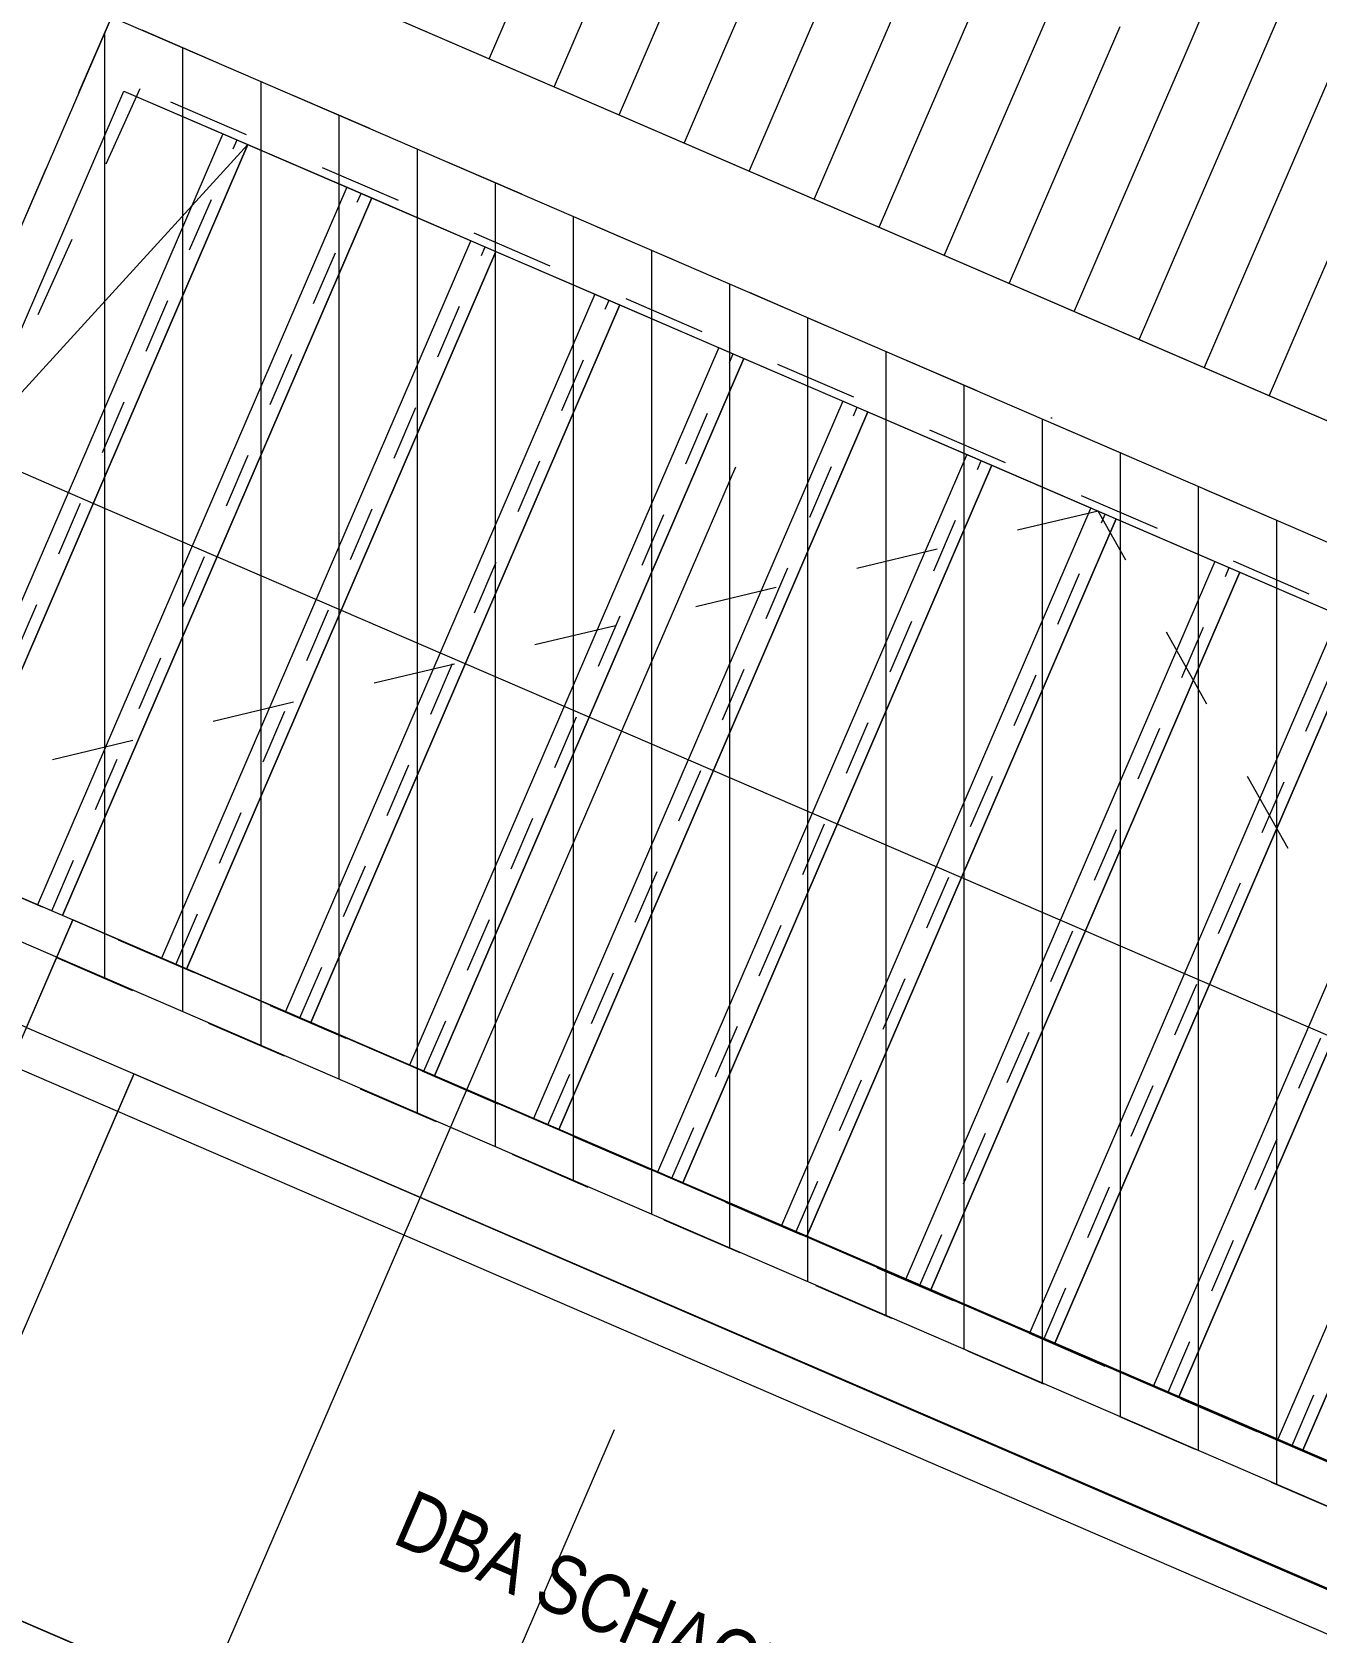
# Model space of a CAD drawing. Header units: millimetres. Extents: x 12535370 to 12566104, y 356204400 to 356234587.
# Drawn here: x 12551225 to 12552870, y 356216358 to 356218407 of the extents above; entities that cross this region are included whole.
import ezdxf
from ezdxf.enums import TextEntityAlignment as Align

# ---------------------------------------------------------------- set-up
doc = ezdxf.new("R2010")
doc.units = ezdxf.units.MM
doc.header["$MEASUREMENT"] = 0
for name, pattern in [('Dashed', [211.666667, 105.833333, -105.833333]), ('Dashed Small', [141.111111, 70.555556, -70.555556]), ('Dot & Dashed', [6702.78, 3527.78, -1763.89, 0, -1411.11])]:
    doc.linetypes.add(name, pattern=pattern)
for name, color, linetype in [('New_015 Innenwände', 7, 'Continuous'), ('New_035 Decken', 7, 'Continuous'), ('New_055 Treppen _ Lift', 7, 'Continuous'), ('New_080 Raumdefinitionen', 7, 'Continuous'), ('New_255 Plangrafiken', 7, 'Continuous'), ('New_290 Raster _ Achsen', 7, 'Continuous'), ('New_GRUNDSTÜCKSGRENZE', 7, 'Continuous')]:
    doc.layers.add(name, color=color, linetype=linetype)
for name, color, linetype, lineweight in [('New_015 Innenwände_Pen_No__1', 7, 'Continuous', 13), ('New_035 Decken_Pen_No__1', 7, 'Continuous', 13), ('New_055 Treppen _ Lift_Pen_No__1', 7, 'Continuous', 13), ('New_255 Plangrafiken_Pen_No__1', 7, 'Continuous', 13), ('New_255 Plangrafiken_Pen_No__39', 8, 'Continuous', 13), ('New_290 Raster _ Achsen_Pen_No__108', 7, 'Continuous', 13), ('New_GRUNDSTÜCKSGRENZE_Pen_No__1', 7, 'Continuous', 13)]:
    doc.layers.add(name, color=color, linetype=linetype, lineweight=lineweight)
doc.styles.add('GENERATED_STYLE_1', font='arial.ttf')
doc.styles.add('GENERATED_STYLE_2', font='arial.ttf', dxfattribs={"width": 0.8})
doc.dimstyles.new('GENERATED_STYLE__1', dxfattribs={"dimtxt": 125, "dimasz": 47.5, "dimexe": 0.18, "dimexo": 2, "dimgap": 0, "dimtad": 1, "dimlfac": 0.001, "dimzin": 0, "dimdsep": 46, "dimtxsty": 'GENERATED_STYLE_1', "dimblk": 'ARROWHEAD_2', "dimblk1": 'ARROWHEAD_2', "dimblk2": 'ARROWHEAD_2', "dimcen": 0.09, "dimclrd": 7, "dimclre": 7, "dimclrt": 7, "dimadec": 0, "dimazin": 0, "dimtfac": 1, "dimtdec": 4, "dimtmove": 0, "dimatfit": 3, "dimfxl": 1, "dimtolj": 1, "dimtzin": 0, "dimarcsym": 0})

# ---------------------------------------------------------------- blocks, each defined once
blk = doc.blocks.new('Slab_1', base_point=(12543125.7, 356224199.6))
at = {"layer": 'New_035 Decken_Pen_No__1', "color": 7, "linetype": 'Continuous', "lineweight": 13, "flags": 128}
blk.add_lwpolyline([(12551078.3, 356216430.6), (12552730.8, 356215716.8), (12553008.3, 356216359.4), (12551355.9, 356217073.2)], close=True, dxfattribs=at)
blk = doc.blocks.new('*X20', base_point=(12240439.2, 356160438.4))
at = {"layer": 'New_255 Plangrafiken_Pen_No__39', "color": 8, "linetype": 'Continuous', "lineweight": 13}
for p, q in [((12551318.2, 356218405.5), (12551318.2, 356218351.5)), ((12551318.2, 356218405.5), (12551318.2, 356218351.5)), ((12551418.2, 356218386.6), (12551418.2, 356218351.5)), ((12551418.2, 356218386.6), (12551418.2, 356218351.5)), ((12551318.2, 356218351.5), (12551318.2, 356218101.5)), ((12551318.2, 356218351.5), (12551318.2, 356218101.5)), ((12551418.2, 356218351.5), (12551418.2, 356218101.5)), ((12551418.2, 356218351.5), (12551418.2, 356218101.5)), ((12551518.2, 356218343.4), (12551518.2, 356218101.5)), ((12551518.2, 356218343.4), (12551518.2, 356218101.5)), ((12551618.2, 356218300.2), (12551618.2, 356218101.5)), ((12551618.2, 356218300.2), (12551618.2, 356218101.5)), ((12551718.2, 356218257), (12551718.2, 356218101.5)), ((12551718.2, 356218257), (12551718.2, 356218101.5)), ((12551818.2, 356218213.8), (12551818.2, 356218101.5)), ((12551818.2, 356218213.8), (12551818.2, 356218101.5)), ((12551918.2, 356218170.6), (12551918.2, 356218101.5)), ((12551918.2, 356218170.6), (12551918.2, 356218101.5)), ((12552018.2, 356218127.4), (12552018.2, 356218101.5)), ((12552018.2, 356218127.4), (12552018.2, 356218101.5)), ((12551318.2, 356218101.5), (12551318.2, 356217851.5)), ((12551318.2, 356218101.5), (12551318.2, 356217851.5)), ((12551418.2, 356218101.5), (12551418.2, 356217851.5)), ((12551418.2, 356218101.5), (12551418.2, 356217851.5)), ((12551518.2, 356218101.5), (12551518.2, 356217851.5)), ((12551518.2, 356218101.5), (12551518.2, 356217851.5)), ((12551618.2, 356218101.5), (12551618.2, 356217851.5)), ((12551618.2, 356218101.5), (12551618.2, 356217851.5)), ((12551718.2, 356218101.5), (12551718.2, 356217851.5)), ((12551718.2, 356218101.5), (12551718.2, 356217851.5)), ((12551818.2, 356218101.5), (12551818.2, 356217851.5)), ((12551818.2, 356218101.5), (12551818.2, 356217851.5)), ((12551918.2, 356218101.5), (12551918.2, 356217851.5)), ((12551918.2, 356218101.5), (12551918.2, 356217851.5)), ((12552018.2, 356218101.5), (12552018.2, 356217851.5)), ((12552018.2, 356218101.5), (12552018.2, 356217851.5)), ((12552118.2, 356218084.2), (12552118.2, 356217851.5)), ((12552118.2, 356218084.2), (12552118.2, 356217851.5)), ((12552218.2, 356218041), (12552218.2, 356217851.5)), ((12552218.2, 356218041), (12552218.2, 356217851.5)), ((12552318.2, 356217997.8), (12552318.2, 356217851.5)), ((12552318.2, 356217997.8), (12552318.2, 356217851.5)), ((12552418.2, 356217954.6), (12552418.2, 356217851.5)), ((12552418.2, 356217954.6), (12552418.2, 356217851.5)), ((12552518.2, 356217911.4), (12552518.2, 356217851.5)), ((12552518.2, 356217911.4), (12552518.2, 356217851.5)), ((12551318.2, 356217851.5), (12551318.2, 356217601.5)), ((12551318.2, 356217851.5), (12551318.2, 356217601.5)), ((12551418.2, 356217851.5), (12551418.2, 356217601.5)), ((12551418.2, 356217851.5), (12551418.2, 356217601.5)), ((12551518.2, 356217851.5), (12551518.2, 356217601.5)), ((12551518.2, 356217851.5), (12551518.2, 356217601.5)), ((12551618.2, 356217851.5), (12551618.2, 356217601.5)), ((12551618.2, 356217851.5), (12551618.2, 356217601.5)), ((12551718.2, 356217851.5), (12551718.2, 356217601.5)), ((12551718.2, 356217851.5), (12551718.2, 356217601.5)), ((12551818.2, 356217851.5), (12551818.2, 356217601.5)), ((12551818.2, 356217851.5), (12551818.2, 356217601.5)), ((12551918.2, 356217851.5), (12551918.2, 356217601.5)), ((12551918.2, 356217851.5), (12551918.2, 356217601.5)), ((12552018.2, 356217851.5), (12552018.2, 356217601.5)), ((12552018.2, 356217851.5), (12552018.2, 356217601.5)), ((12552118.2, 356217851.5), (12552118.2, 356217601.5)), ((12552118.2, 356217851.5), (12552118.2, 356217601.5)), ((12552218.2, 356217851.5), (12552218.2, 356217601.5)), ((12552218.2, 356217851.5), (12552218.2, 356217601.5)), ((12552318.2, 356217851.5), (12552318.2, 356217601.5)), ((12552318.2, 356217851.5), (12552318.2, 356217601.5)), ((12552418.2, 356217851.5), (12552418.2, 356217601.5)), ((12552418.2, 356217851.5), (12552418.2, 356217601.5)), ((12552518.2, 356217851.5), (12552518.2, 356217601.5)), ((12552518.2, 356217851.5), (12552518.2, 356217601.5)), ((12552618.2, 356217868.2), (12552618.2, 356217851.5)), ((12552618.2, 356217868.2), (12552618.2, 356217851.5)), ((12552618.2, 356217851.5), (12552618.2, 356217601.5)), ((12552618.2, 356217851.5), (12552618.2, 356217601.5)), ((12552718.2, 356217825), (12552718.2, 356217601.5)), ((12552718.2, 356217825), (12552718.2, 356217601.5)), ((12552818.2, 356217781.8), (12552818.2, 356217601.5)), ((12552818.2, 356217781.8), (12552818.2, 356217601.5)), ((12551318.2, 356217601.5), (12551318.2, 356217351.5)), ((12551318.2, 356217601.5), (12551318.2, 356217351.5)), ((12551418.2, 356217601.5), (12551418.2, 356217351.5)), ((12551418.2, 356217601.5), (12551418.2, 356217351.5)), ((12551518.2, 356217601.5), (12551518.2, 356217351.5)), ((12551518.2, 356217601.5), (12551518.2, 356217351.5)), ((12551618.2, 356217601.5), (12551618.2, 356217351.5)), ((12551618.2, 356217601.5), (12551618.2, 356217351.5)), ((12551718.2, 356217601.5), (12551718.2, 356217351.5)), ((12551718.2, 356217601.5), (12551718.2, 356217351.5)), ((12551818.2, 356217601.5), (12551818.2, 356217351.5)), ((12551818.2, 356217601.5), (12551818.2, 356217351.5)), ((12551918.2, 356217601.5), (12551918.2, 356217351.5)), ((12551918.2, 356217601.5), (12551918.2, 356217351.5)), ((12552018.2, 356217601.5), (12552018.2, 356217351.5)), ((12552018.2, 356217601.5), (12552018.2, 356217351.5)), ((12552118.2, 356217601.5), (12552118.2, 356217351.5)), ((12552118.2, 356217601.5), (12552118.2, 356217351.5)), ((12552218.2, 356217601.5), (12552218.2, 356217351.5)), ((12552218.2, 356217601.5), (12552218.2, 356217351.5)), ((12552318.2, 356217601.5), (12552318.2, 356217351.5)), ((12552318.2, 356217601.5), (12552318.2, 356217351.5)), ((12552418.2, 356217601.5), (12552418.2, 356217351.5)), ((12552418.2, 356217601.5), (12552418.2, 356217351.5)), ((12552518.2, 356217601.5), (12552518.2, 356217351.5)), ((12552518.2, 356217601.5), (12552518.2, 356217351.5)), ((12552618.2, 356217601.5), (12552618.2, 356217351.5)), ((12552618.2, 356217601.5), (12552618.2, 356217351.5)), ((12552718.2, 356217601.5), (12552718.2, 356217351.5)), ((12552718.2, 356217601.5), (12552718.2, 356217351.5)), ((12552818.2, 356217601.5), (12552818.2, 356217351.5)), ((12552818.2, 356217601.5), (12552818.2, 356217351.5)), ((12551318.2, 356217351.5), (12551318.2, 356217196.4)), ((12551318.2, 356217351.5), (12551318.2, 356217196.4)), ((12551418.2, 356217351.5), (12551418.2, 356217153.2)), ((12551418.2, 356217351.5), (12551418.2, 356217153.2)), ((12551518.2, 356217351.5), (12551518.2, 356217110)), ((12551518.2, 356217351.5), (12551518.2, 356217110)), ((12551618.2, 356217351.5), (12551618.2, 356217101.5)), ((12551618.2, 356217351.5), (12551618.2, 356217101.5)), ((12551718.2, 356217351.5), (12551718.2, 356217101.5)), ((12551718.2, 356217351.5), (12551718.2, 356217101.5)), ((12551818.2, 356217351.5), (12551818.2, 356217101.5)), ((12551818.2, 356217351.5), (12551818.2, 356217101.5)), ((12551918.2, 356217351.5), (12551918.2, 356217101.5)), ((12551918.2, 356217351.5), (12551918.2, 356217101.5)), ((12552018.2, 356217351.5), (12552018.2, 356217101.5)), ((12552018.2, 356217351.5), (12552018.2, 356217101.5)), ((12552118.2, 356217351.5), (12552118.2, 356217101.5)), ((12552118.2, 356217351.5), (12552118.2, 356217101.5)), ((12552218.2, 356217351.5), (12552218.2, 356217101.5)), ((12552218.2, 356217351.5), (12552218.2, 356217101.5)), ((12552318.2, 356217351.5), (12552318.2, 356217101.5)), ((12552318.2, 356217351.5), (12552318.2, 356217101.5)), ((12552418.2, 356217351.5), (12552418.2, 356217101.5)), ((12552418.2, 356217351.5), (12552418.2, 356217101.5)), ((12552518.2, 356217351.5), (12552518.2, 356217101.5)), ((12552518.2, 356217351.5), (12552518.2, 356217101.5)), ((12552618.2, 356217351.5), (12552618.2, 356217101.5)), ((12552618.2, 356217351.5), (12552618.2, 356217101.5)), ((12552718.2, 356217351.5), (12552718.2, 356217101.5)), ((12552718.2, 356217351.5), (12552718.2, 356217101.5)), ((12552818.2, 356217351.5), (12552818.2, 356217101.5)), ((12552818.2, 356217351.5), (12552818.2, 356217101.5)), ((12551618.2, 356217101.5), (12551618.2, 356217066.8)), ((12551618.2, 356217101.5), (12551618.2, 356217066.8)), ((12551718.2, 356217101.5), (12551718.2, 356217023.6)), ((12551718.2, 356217101.5), (12551718.2, 356217023.6)), ((12551818.2, 356217101.5), (12551818.2, 356216980.4)), ((12551818.2, 356217101.5), (12551818.2, 356216980.4)), ((12551918.2, 356217101.5), (12551918.2, 356216937.2)), ((12551918.2, 356217101.5), (12551918.2, 356216937.2)), ((12552018.2, 356217101.5), (12552018.2, 356216894)), ((12552018.2, 356217101.5), (12552018.2, 356216894)), ((12552118.2, 356217101.5), (12552118.2, 356216851.5)), ((12552118.2, 356217101.5), (12552118.2, 356216851.5)), ((12552218.2, 356217101.5), (12552218.2, 356216851.5)), ((12552218.2, 356217101.5), (12552218.2, 356216851.5)), ((12552318.2, 356217101.5), (12552318.2, 356216851.5)), ((12552318.2, 356217101.5), (12552318.2, 356216851.5)), ((12552418.2, 356217101.5), (12552418.2, 356216851.5)), ((12552418.2, 356217101.5), (12552418.2, 356216851.5)), ((12552518.2, 356217101.5), (12552518.2, 356216851.5)), ((12552518.2, 356217101.5), (12552518.2, 356216851.5)), ((12552618.2, 356217101.5), (12552618.2, 356216851.5)), ((12552618.2, 356217101.5), (12552618.2, 356216851.5)), ((12552718.2, 356217101.5), (12552718.2, 356216851.5)), ((12552718.2, 356217101.5), (12552718.2, 356216851.5)), ((12552818.2, 356217101.5), (12552818.2, 356216851.5)), ((12552818.2, 356217101.5), (12552818.2, 356216851.5)), ((12552118.2, 356216851.5), (12552118.2, 356216850.8)), ((12552118.2, 356216851.5), (12552118.2, 356216850.8)), ((12552218.2, 356216851.5), (12552218.2, 356216807.6)), ((12552218.2, 356216851.5), (12552218.2, 356216807.6)), ((12552318.2, 356216851.5), (12552318.2, 356216764.4)), ((12552318.2, 356216851.5), (12552318.2, 356216764.4)), ((12552418.2, 356216851.5), (12552418.2, 356216721.2)), ((12552418.2, 356216851.5), (12552418.2, 356216721.2)), ((12552518.2, 356216851.5), (12552518.2, 356216678)), ((12552518.2, 356216851.5), (12552518.2, 356216678)), ((12552618.2, 356216851.5), (12552618.2, 356216634.9)), ((12552618.2, 356216851.5), (12552618.2, 356216634.9)), ((12552718.2, 356216851.5), (12552718.2, 356216601.5)), ((12552718.2, 356216851.5), (12552718.2, 356216601.5)), ((12552818.2, 356216851.5), (12552818.2, 356216601.5)), ((12552818.2, 356216851.5), (12552818.2, 356216601.5)), ((12552718.2, 356216601.5), (12552718.2, 356216591.7)), ((12552718.2, 356216601.5), (12552718.2, 356216591.7)), ((12552818.2, 356216601.5), (12552818.2, 356216548.5)), ((12552818.2, 356216601.5), (12552818.2, 356216548.5))]:
    blk.add_line(p, q, dxfattribs=at)
blk = doc.blocks.new('Fill_7', base_point=(12240439.2, 356160438.4))
at = {"layer": 'New_255 Plangrafiken_Pen_No__39', "color": 8, "linetype": 'Continuous', "lineweight": 13, "flags": 128}
blk.add_lwpolyline([(12554314.9, 356218028.9), (12553989.6, 356217275.8), (12551327, 356218425.9), (12550878, 356217386.6), (12554587.1, 356215784.3), (12555361.4, 356217576.8)], close=True, dxfattribs=at)
at = {"layer": 'New_255 Plangrafiken_Pen_No__39', "color": 8, "linetype": 'Continuous', "lineweight": 13}
blk.add_blockref('*X20', (12240439.2, 356160438.4), dxfattribs=at)
blk = doc.blocks.new('*X22', base_point=(12240439.2, 356160438.4))
at = {"layer": 'New_255 Plangrafiken_Pen_No__39', "color": 8, "linetype": 'Continuous', "lineweight": 13}
for p, q in [((12552201.6, 356218593), (12552111.8, 356218385)), ((12552201.6, 356218593), (12552111.8, 356218385)), ((12552790.7, 356218585.3), (12552700.9, 356218377.3)), ((12552790.7, 356218585.3), (12552700.9, 356218377.3)), ((12552284.8, 356218557), (12552195, 356218349)), ((12552284.8, 356218557), (12552195, 356218349)), ((12552873.9, 356218549.4), (12552784.1, 356218341.4)), ((12552873.9, 356218549.4), (12552784.1, 356218341.4)), ((12552368, 356218521.1), (12552278.2, 356218313.1)), ((12552368, 356218521.1), (12552278.2, 356218313.1)), ((12552957.1, 356218513.4), (12552867.3, 356218305.4)), ((12552957.1, 356218513.4), (12552867.3, 356218305.4)), ((12551862.1, 356218492.8), (12551810.4, 356218372.9)), ((12551862.1, 356218492.8), (12551810.4, 356218372.9)), ((12552451.2, 356218485.1), (12552361.4, 356218277.1)), ((12552451.2, 356218485.1), (12552361.4, 356218277.1)), ((12551945.3, 356218456.8), (12551893.6, 356218337)), ((12551945.3, 356218456.8), (12551893.6, 356218337)), ((12552534.4, 356218449.2), (12552444.6, 356218241.2)), ((12552534.4, 356218449.2), (12552444.6, 356218241.2)), ((12552028.6, 356218420.9), (12551976.8, 356218301)), ((12552028.6, 356218420.9), (12551976.8, 356218301)), ((12552617.7, 356218413.3), (12552527.8, 356218205.2)), ((12552617.7, 356218413.3), (12552527.8, 356218205.2)), ((12552111.8, 356218385), (12552060, 356218265.1)), ((12552111.8, 356218385), (12552060, 356218265.1)), ((12552700.9, 356218377.3), (12552611, 356218169.3)), ((12552700.9, 356218377.3), (12552611, 356218169.3)), ((12552195, 356218349), (12552143.2, 356218229.1)), ((12552195, 356218349), (12552143.2, 356218229.1)), ((12552784.1, 356218341.4), (12552694.2, 356218133.3)), ((12552784.1, 356218341.4), (12552694.2, 356218133.3)), ((12552278.2, 356218313.1), (12552226.4, 356218193.2)), ((12552278.2, 356218313.1), (12552226.4, 356218193.2)), ((12552867.3, 356218305.4), (12552777.4, 356218097.4)), ((12552867.3, 356218305.4), (12552777.4, 356218097.4)), ((12552361.4, 356218277.1), (12552309.6, 356218157.3)), ((12552361.4, 356218277.1), (12552309.6, 356218157.3)), ((12552950.5, 356218269.5), (12552860.6, 356218061.5)), ((12552950.5, 356218269.5), (12552860.6, 356218061.5)), ((12552444.6, 356218241.2), (12552392.8, 356218121.3)), ((12552444.6, 356218241.2), (12552392.8, 356218121.3)), ((12552527.8, 356218205.2), (12552476, 356218085.4)), ((12552527.8, 356218205.2), (12552476, 356218085.4)), ((12552611, 356218169.3), (12552559.2, 356218049.4)), ((12552611, 356218169.3), (12552559.2, 356218049.4)), ((12552694.2, 356218133.3), (12552642.4, 356218013.5)), ((12552694.2, 356218133.3), (12552642.4, 356218013.5)), ((12552777.4, 356218097.4), (12552725.6, 356217977.5)), ((12552777.4, 356218097.4), (12552725.6, 356217977.5)), ((12552860.6, 356218061.5), (12552808.8, 356217941.6)), ((12552860.6, 356218061.5), (12552808.8, 356217941.6))]:
    blk.add_line(p, q, dxfattribs=at)
blk = doc.blocks.new('Fill_8', base_point=(12240439.2, 356160438.4))
at = {"layer": 'New_255 Plangrafiken_Pen_No__1', "color": 7, "linetype": 'Continuous', "lineweight": 13, "flags": 128}
blk.add_lwpolyline([(12543775.7, 356222870.6), (12542401, 356219339.3), (12542722.6, 356219200.3), (12542590.8, 356218895.1), (12555592.9, 356213278.5), (12555257.1, 356215439.6), (12554698.2, 356215681), (12554678.4, 356215635.1), (12553145.9, 356216299.7), (12552809, 356215519.6), (12550881.1, 356216352.3), (12551218.3, 356217132.7), (12550707.9, 356217353.3), (12551252.5, 356218613.9), (12553915, 356217463.7), (12554288.8, 356218329.1), (12550457.2, 356219984.3), (12549776.9, 356224310.1), (12547607.2, 356225247.3), (12546139.4, 356221849.6)], close=True, dxfattribs=at)
at = {"layer": 'New_255 Plangrafiken_Pen_No__39', "color": 8, "linetype": 'Continuous', "lineweight": 13}
blk.add_blockref('*X22', (12240439.2, 356160438.4), dxfattribs=at)
blk = doc.blocks.new('Stair_1', base_point=(12240439.2, 356160438.4))
at = {"layer": 'New_055 Treppen _ Lift_Pen_No__1', "color": 7, "linetype": 'Continuous', "lineweight": 13}
for p, q in [((12550947.1, 356217412.8), (12551342.9, 356218331.1)), ((12550947.1, 356217412.8), (12551342.9, 356218331.1)), ((12551342.9, 356218331.1), (12553724.1, 356217304.8)), ((12551342.9, 356218331.1), (12551501.6, 356218262.7)), ((12551469.5, 356218276.6), (12551073.7, 356217358.2)), ((12551105.8, 356217344.4), (12551501.6, 356218262.7)), ((12551501.6, 356218262.7), (12551105.8, 356217344.4)), ((12551145, 356217872), (12551501.6, 356218262.7)), ((12551501.6, 356218262.7), (12551660.4, 356218194.3)), ((12551628.2, 356218208.1), (12551232.4, 356217289.8)), ((12551264.6, 356217275.9), (12551660.4, 356218194.3)), ((12551660.4, 356218194.3), (12551264.6, 356217275.9)), ((12551660.4, 356218194.3), (12551819.1, 356218125.9)), ((12551787, 356218139.7), (12551391.2, 356217221.4)), ((12551423.3, 356217207.5), (12551819.1, 356218125.9)), ((12551819.1, 356218125.9), (12551423.3, 356217207.5)), ((12551819.1, 356218125.9), (12551977.9, 356218057.4)), ((12551945.7, 356218071.3), (12551549.9, 356217153)), ((12551582.1, 356217139.1), (12551977.9, 356218057.4)), ((12551977.9, 356218057.4), (12551582.1, 356217139.1)), ((12551977.9, 356218057.4), (12552136.6, 356217989)), ((12552104.5, 356218002.9), (12551708.7, 356217084.5)), ((12551740.8, 356217070.7), (12552136.6, 356217989)), ((12552136.6, 356217989), (12551740.8, 356217070.7)), ((12552136.6, 356217989), (12552295.4, 356217920.6)), ((12552263.2, 356217934.4), (12551867.4, 356217016.1)), ((12551899.6, 356217002.3), (12552295.4, 356217920.6)), ((12552295.4, 356217920.6), (12551899.6, 356217002.3)), ((12552295.4, 356217920.6), (12552454.1, 356217852.2)), ((12551303.7, 356217803.5), (12551145, 356217872)), ((12552422, 356217866), (12552026.2, 356216947.7)), ((12552058.3, 356216933.8), (12552454.1, 356217852.2)), ((12552454.1, 356217852.2), (12552058.3, 356216933.8)), ((12552454.1, 356217852.2), (12552612.9, 356217783.7)), ((12553526.2, 356216845.6), (12551303.7, 356217803.5)), ((12552580.7, 356217797.6), (12552184.9, 356216879.3)), ((12552217.1, 356216865.4), (12552612.9, 356217783.7)), ((12552612.9, 356217783.7), (12552217.1, 356216865.4)), ((12552612.9, 356217783.7), (12552771.6, 356217715.3)), ((12552739.5, 356217729.2), (12552343.7, 356216810.8)), ((12552375.8, 356216797), (12552771.6, 356217715.3)), ((12552771.6, 356217715.3), (12552375.8, 356216797)), ((12552771.6, 356217715.3), (12552930.4, 356217646.9)), ((12552898.2, 356217660.8), (12552502.4, 356216742.4)), ((12552534.5, 356216728.6), (12552930.4, 356217646.9)), ((12552930.4, 356217646.9), (12552534.5, 356216728.6)), ((12553057, 356217592.3), (12552661.1, 356216674)), ((12552693.3, 356216660.1), (12553089.1, 356217578.5)), ((12553089.1, 356217578.5), (12552693.3, 356216660.1)), ((12553215.7, 356217523.9), (12552819.9, 356216605.6)), ((12552852, 356216591.7), (12553247.9, 356217510.1)), ((12553247.9, 356217510.1), (12552852, 356216591.7)), ((12553328.3, 356216386.5), (12550947.1, 356217412.8)), ((12551264.6, 356217275.9), (12551105.8, 356217344.4)), ((12551423.3, 356217207.5), (12551264.6, 356217275.9)), ((12551582.1, 356217139.1), (12551423.3, 356217207.5)), ((12551740.8, 356217070.7), (12551582.1, 356217139.1)), ((12551899.6, 356217002.3), (12551740.8, 356217070.7)), ((12552058.3, 356216933.8), (12551899.6, 356217002.3)), ((12552217.1, 356216865.4), (12552058.3, 356216933.8)), ((12552375.8, 356216797), (12552217.1, 356216865.4)), ((12552534.5, 356216728.6), (12552375.8, 356216797)), ((12552693.3, 356216660.1), (12552534.5, 356216728.6)), ((12552852, 356216591.7), (12552693.3, 356216660.1)), ((12553010.8, 356216523.3), (12552852, 356216591.7))]:
    blk.add_line(p, q, dxfattribs=at)
at = {"layer": 'New_055 Treppen _ Lift_Pen_No__1', "color": 7, "linetype": 'Dashed Small', "lineweight": 13}
for p, q in [((12551092, 356217350.3), (12551487.9, 356218268.6)), ((12551250.8, 356217281.9), (12551646.6, 356218200.2)), ((12551409.5, 356217213.5), (12551805.4, 356218131.8)), ((12551568.3, 356217145), (12551964.1, 356218063.4)), ((12551727, 356217076.6), (12552122.9, 356217994.9)), ((12551885.8, 356217008.2), (12552281.6, 356217926.5)), ((12552044.5, 356216939.8), (12552440.3, 356217858.1)), ((12552203.3, 356216871.4), (12552599.1, 356217789.7)), ((12552362, 356216802.9), (12552757.8, 356217721.3)), ((12552520.8, 356216734.5), (12552916.6, 356217652.8)), ((12552679.5, 356216666.1), (12553075.3, 356217584.4)), ((12552838.3, 356216597.7), (12553234.1, 356217516))]:
    blk.add_line(p, q, dxfattribs=at)
blk = doc.blocks.new('Wall_2', base_point=(12551078.3, 356216430.6))
at = {"layer": 'New_015 Innenwände', "linetype": 'Continuous', "lineweight": 0, "true_color": 0x000000}
h = blk.add_hatch(dxfattribs=at)
h.set_pattern_fill('BETON_BEWEHRT_SN46', color=18, style=0, pattern_type=2)
h.set_pattern_definition([(45, (12240439.16, 356160438.36), (-70.710678, 70.710678), [30, -20]), (45, (12240403.8, 356160473.71), (-70.710678, 70.710678), [100, 0])])
h.paths.add_polyline_path([(12552869.1, 356215658.9), (12552731.4, 356215718.3), (12552809.7, 356215521.2)])
at = {"layer": 'New_015 Innenwände_Pen_No__1', "color": 7, "linetype": 'Continuous', "lineweight": 13, "flags": 128}
for points in [[(12550881.1, 356216352.3), (12550940.6, 356216490)], [(12552731.4, 356215718.3), (12551078.3, 356216430.6)], [(12550881.1, 356216352.3), (12552671.9, 356215580.6)], [(12552809.7, 356215521.2), (12552869.1, 356215658.9)]]:
    blk.add_lwpolyline(points, dxfattribs=at)
blk = doc.blocks.new('Wall_32', base_point=(12551355.9, 356217073.2))
at = {"layer": 'New_015 Innenwände_Pen_No__1', "color": 7, "linetype": 'Continuous', "lineweight": 13, "flags": 128}
for points in [[(12551277.7, 356217270.4), (12550940.6, 356216490)], [(12551277.7, 356217270.4), (12551415.4, 356217210.9)], [(12551078.3, 356216430.6), (12551355.9, 356217073.2)]]:
    blk.add_lwpolyline(points, dxfattribs=at)
blk = doc.blocks.new('Wall_33', base_point=(12551078.3, 356216430.6))
at = {"layer": 'New_015 Innenwände_Pen_No__1', "color": 7, "linetype": 'Continuous', "lineweight": 13, "flags": 128}
for points in [[(12552730.8, 356215716.8), (12551078.3, 356216430.6)], [(12551018.9, 356216292.9), (12552809, 356215519.6)], [(12552809, 356215519.6), (12552868.5, 356215657.3)]]:
    blk.add_lwpolyline(points, dxfattribs=at)
blk = doc.blocks.new('Wall_34', base_point=(12552730.8, 356215716.8))
at = {"layer": 'New_015 Innenwände_Pen_No__1', "color": 7, "linetype": 'Continuous', "lineweight": 13, "flags": 128}
for points in [[(12553205.5, 356216437.6), (12553067.8, 356216497.1)], [(12552868.5, 356215657.3), (12553205.5, 356216437.6)], [(12553008.3, 356216359.4), (12552731.4, 356215718.3)]]:
    blk.add_lwpolyline(points, dxfattribs=at)
blk = doc.blocks.new('Wall_35', base_point=(12551277.7, 356217270.4))
at = {"layer": 'New_015 Innenwände_Pen_No__1', "color": 7, "linetype": 'Continuous', "lineweight": 13, "flags": 128}
for points in [[(12551218.3, 356217132.7), (12551277.7, 356217270.4)], [(12553068.4, 356216498.5), (12551277.7, 356217270.4)], [(12551218.3, 356217132.7), (12553009, 356216360.7)], [(12553009, 356216360.7), (12553068.4, 356216498.5)]]:
    blk.add_lwpolyline(points, dxfattribs=at)
blk = doc.blocks.new('Wall_36', base_point=(12553008.3, 356216359.4))
at = {"layer": 'New_015 Innenwände_Pen_No__1', "color": 7, "linetype": 'Continuous', "lineweight": 13, "flags": 128}
for points in [[(12553067.8, 356216497.1), (12551415.4, 356217210.9)], [(12551355.9, 356217073.2), (12553008.3, 356216359.4)]]:
    blk.add_lwpolyline(points, dxfattribs=at)
blk = doc.blocks.new('Standard grid marker[6]', base_point=(12557683.4, 356229842.1))
at = {"layer": 'New_290 Raster _ Achsen_Pen_No__108', "color": 7, "linetype": 'Dot & Dashed', "lineweight": 13}
blk.add_line((12557286.9, 356228924.1), (12549224.7, 356210261), dxfattribs=at)
at = {"layer": 'New_290 Raster _ Achsen_Pen_No__108', "color": 7, "lineweight": 13, "style": 'GENERATED_STYLE_1'}
for tag, p in [('AC_MarkerText_1_0', (12557796.2, 356230068.8)), ('AC_MarkerText_1_1', (12548802.1, 356209248.4))]:
    blk.add_attdef(tag, text='', height=150, rotation=336.6365, dxfattribs=at).set_placement(p, align=Align.TOP_CENTER)
blk = doc.blocks.new('Polyline_1', base_point=(12547951.5, 356208754.5))
at = {"layer": 'New_255 Plangrafiken_Pen_No__1', "color": 7, "linetype": 'Dot & Dashed', "lineweight": 13, "flags": 128}
blk.add_lwpolyline([(12547951.5, 356208754.5), (12548158.4, 356208665.1), (12555622.5, 356225943.9), (12555614.4, 356225947.5)], dxfattribs=at)
blk = doc.blocks.new('*D98', base_point=(12240439.2, 356160438.4))
at = {"layer": 'New_GRUNDSTÜCKSGRENZE_Pen_No__1', "color": 7, "linetype": 'Continuous', "lineweight": 13, "transparency": 16777216}
for p, q in [((12550953.3, 356218743.1), (12550896.6, 356218611.9)), ((12550853.6, 356218630.5), (12550939.7, 356218593.3)), ((12550918.2, 356218582.9), (12550875.1, 356218640.8)), ((12550896.6, 356218611.9), (12550447.6, 356217572.5)), ((12550404.6, 356217591.1), (12550490.7, 356217553.9)), ((12550469.2, 356217543.5), (12550426.1, 356217601.4)), ((12550447.6, 356217572.5), (12550408.7, 356217482.5))]:
    blk.add_line(p, q, dxfattribs=at)
at = {"layer": 'New_GRUNDSTÜCKSGRENZE_Pen_No__1', "color": 7, "lineweight": 13, "transparency": 16777216, "char_height": 125, "attachment_point": 7, "rotation": 66.6365, "style": 'GENERATED_STYLE_1'}
for s, insert in [('\\A1;{\\pql;\\fArial|b0|i0|c0|p0;\\W1.000000;1,13}', (12550583, 356217948.9)), ('\\A1;{\\pql;\\fArial|b0|i0|c0|p0;\\W1.000000;10}', (12550431.8, 356217599))]:
    blk.add_mtext(s, dxfattribs=dict(at, insert=insert))
blk = doc.blocks.new('ARROWHEAD_2')
at = {"color": 0, "linetype": 'Continuous', "lineweight": 0}
for p, q in [((-0.378, -0.655), (0.378, 0.655)), ((0, 0), (-1, 0))]:
    blk.add_line(p, q, dxfattribs=at)
blk = doc.blocks.new('*D106', base_point=(12240439.2, 356160438.4))
at = {"layer": 'New_GRUNDSTÜCKSGRENZE_Pen_No__1', "color": 7, "linetype": 'Continuous', "lineweight": 13, "transparency": 16777216}
for p, q in [((12550394.8, 356216267.9), (12550774, 356216104.1)), ((12550755.4, 356216061), (12550792.6, 356216147.1)), ((12550803, 356216125.6), (12550745.1, 356216082.5)), ((12550774, 356216104.1), (12550911.6, 356216044.6)), ((12550893, 356216001.6), (12550930.2, 356216087.7)), ((12550940.6, 356216066.2), (12550882.7, 356216023.1)), ((12550911.6, 356216044.6), (12552564, 356215330.8))]:
    blk.add_line(p, q, dxfattribs=at)
blk = doc.blocks.new('*D107', base_point=(12240439.2, 356160438.4))
at = {"layer": 'New_GRUNDSTÜCKSGRENZE_Pen_No__1', "color": 7, "linetype": 'Continuous', "lineweight": 13, "transparency": 16777216}
for p, q in [((12550940.6, 356216066.2), (12550882.7, 356216023.1)), ((12550911.6, 356216044.6), (12552564, 356215330.8)), ((12552545.4, 356215287.8), (12552582.6, 356215373.9)), ((12552593, 356215352.4), (12552535.1, 356215309.3))]:
    blk.add_line(p, q, dxfattribs=at)
at = {"layer": 'New_GRUNDSTÜCKSGRENZE_Pen_No__1', "color": 7, "lineweight": 13, "transparency": 16777216, "char_height": 125, "attachment_point": 7, "rotation": 336.6365, "style": 'GENERATED_STYLE_1'}
for s, insert in [('\\A1;{\\pql;\\fArial|b0|i0|c0|p0;\\W1.000000;15}', (12550938.1, 356216060.4)), ('\\A1;{\\pql;\\fArial|b0|i0|c0|p0;\\W1.000000;1,80}', (12551594.6, 356215776.8)), ('\\A1;{\\pql;\\fArial|b0|i0|c0|p0;\\W1.000000;15}', (12552382.3, 356215436.6))]:
    blk.add_mtext(s, dxfattribs=dict(at, insert=insert))

msp = doc.modelspace()

# ---------------------------------------------------------------- linework, layer by layer
at = {"layer": 'New_080 Raumdefinitionen', "color": 21, "linetype": 'Continuous', "lineweight": 0, "true_color": 0xffa8a8, "flags": 128}
msp.add_lwpolyline([(12542280.303, 356219029.271), (12555592.899, 356213278.45), (12555257.083, 356215439.554), (12554698.236, 356215680.967), (12554658.579, 356215589.166), (12550686.955, 356217304.842), (12551252.455, 356218613.92), (12553915.001, 356217463.744), (12554288.841, 356218329.147), (12550575.415, 356219933.285), (12550457.245, 356219984.332), (12549776.913, 356224310.057), (12547607.171, 356225247.35), (12546139.389, 356221849.577), (12543775.698, 356222870.65)], close=True, dxfattribs=at)
at = {"layer": 'New_255 Plangrafiken_Pen_No__1', "color": 7, "linetype": 'Dashed', "lineweight": 13}
for points in [[(12555361.419, 356217576.769), (12554314.891, 356218028.852), (12553989.567, 356217275.761), (12551327.021, 356218425.936), (12550878.03, 356217386.566), (12551256.838, 356217222.059), (12554587.105, 356215784.307)], [(12555269.399, 356217540.268), (12554351.392, 356217936.832), (12554026.068, 356217183.741), (12551363.522, 356218333.917), (12550947.078, 356217412.792), (12554527.633, 356215866.056)]]:
    msp.add_lwpolyline(points, close=True, dxfattribs=at)
msp.add_lwpolyline([(12553456.775, 356216255.474), (12552589.907, 356217793.64), (12550878.03, 356217386.566)], dxfattribs=at)

# ---------------------------------------------------------------- block references
at = {"layer": 'New_015 Innenwände', "color": 7, "lineweight": 13}
for name, p in [('Wall_32', (12551355.936, 356217073.213)), ('Wall_35', (12551277.72, 356217270.399)), ('Wall_36', (12553008.349, 356216359.398)), ('Wall_2', (12551078.342, 356216430.608)), ('Wall_34', (12552730.755, 356215716.793)), ('Wall_33', (12551078.342, 356216430.608))]:
    msp.add_blockref(name, p, dxfattribs=at)
at = {"layer": 'New_035 Decken', "color": 7, "linetype": 'Continuous', "lineweight": 13}
msp.add_blockref('Slab_1', (12543125.669, 356224199.584), dxfattribs=at)
at = {"layer": 'New_055 Treppen _ Lift', "color": 7, "linetype": 'Continuous', "lineweight": 13}
msp.add_blockref('Stair_1', (12240439.157, 356160438.356), dxfattribs=at)
at = {"layer": 'New_255 Plangrafiken', "color": 7, "linetype": 'Dot & Dashed', "lineweight": 13}
msp.add_blockref('Polyline_1', (12547951.47, 356208754.471), dxfattribs=at)
at = {"layer": 'New_255 Plangrafiken_Pen_No__39', "color": 8, "linetype": 'Continuous', "lineweight": 13}
for name in ['Fill_8', 'Fill_7']:
    msp.add_blockref(name, (12240439.157, 356160438.356), dxfattribs=at)
at = {"layer": 'New_290 Raster _ Achsen', "color": 7, "linetype": 'Continuous', "lineweight": 13}
msp.add_blockref('Standard grid marker[6]', (12557683.441, 356229842.076), dxfattribs=at)

# ---------------------------------------------------------------- texts
at = {"layer": 'New_255 Plangrafiken_Pen_No__1', "color": 7, "linetype": 'Continuous', "lineweight": 13, "insert": (12551684.236, 356216472.634), "char_height": 75, "attachment_point": 7, "rotation": 336.636458, "style": 'GENERATED_STYLE_2'}
msp.add_mtext('\\A1;{\\pql;\\fArial|b0|i0|c0|p0;\\W0.800000;DBA SCHACHT}', dxfattribs=at)

# ---------------------------------------------------------------- dimensions: what is measured, and where the dimension line sits
at = {"layer": 'New_GRUNDSTÜCKSGRENZE', "color": 7, "linetype": 'Continuous', "lineweight": 13}
for base, p1, p2, angle, picture, middle, turn in [((12550447.631, 356217572.491), (12551327.021, 356218425.936), (12550878.03, 356217386.566), 246.636458, '*D98', (12550589.817, 356218122.284), 66.636458), ((12550911.61, 356216044.64), (12551218.34, 356217132.653), (12551355.936, 356217073.213), 336.636458, '*D106', (12551050.219, 356216080.078), 336.636458), ((12552564.023, 356215330.825), (12551355.936, 356217073.213), (12552869.552, 356216038.096), 336.636458, '*D107', (12551767.923, 356215770.042), 336.636458)]:
    dim = msp.add_linear_dim(base=base, p1=p1, p2=p2, angle=angle, dimstyle='GENERATED_STYLE__1', dxfattribs=at)
    dim.commit()
    dim.dimension.update_dxf_attribs({"geometry": picture, "text_midpoint": middle, "dimtype": 160, "text_rotation": turn})

doc.saveas('drawing.dxf')
